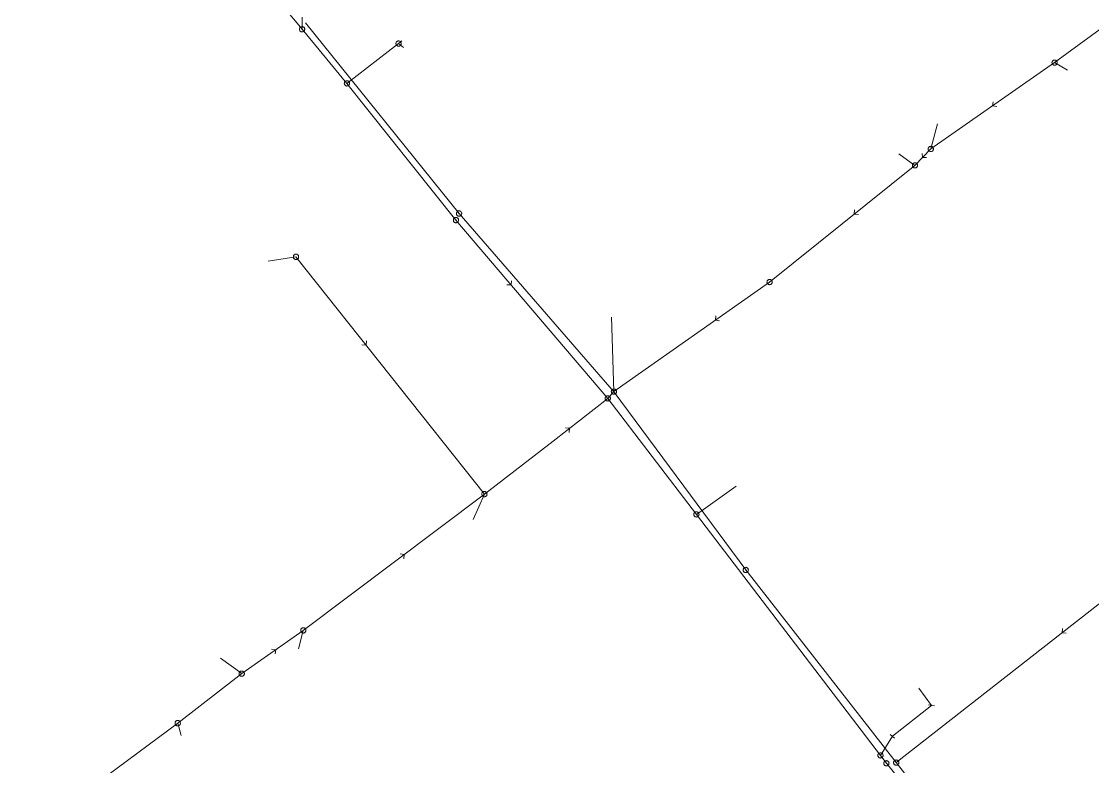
# Model space of a CAD drawing. Header units: metres. Extents: x 25504150 to 25508618, y 6694193 to 6702753.
# Drawn here: x 25504819 to 25505006.3, y 6698489.6 to 6698619.9 of the extents above; entities that cross this region are included whole.
import ezdxf

# ---------------------------------------------------------------- set-up
doc = ezdxf.new("R2010")
doc.units = ezdxf.units.M
for name, pattern in [('Sewer_node', [0]), ('Viemariputket', [0]), ('Viemarivarusteet', [0])]:
    doc.linetypes.add(name, pattern=pattern)
for name, color, linetype, lineweight in [('Sewer_node', 7, 'Sewer_node', 0), ('Viemariputket', 7, 'Viemariputket', 0), ('Viemarivarusteet', 7, 'Viemarivarusteet', 0)]:
    doc.layers.add(name, color=color, linetype=linetype, lineweight=lineweight)

msp = doc.modelspace()

# ---------------------------------------------------------------- linework, layer by layer
at = {"layer": 'Sewer_node', "color": 46, "linetype": 'Continuous', "true_color": 0x7f5f00}
for p, q in [((25504978.61, 6698500.23), (25504977.6, 6698500.37)), ((25504971.66, 6698494.55), (25504970.9, 6698495.23))]:
    msp.add_line(p, q, dxfattribs=at)
at = {"layer": 'Sewer_node', "color": 46, "linetype": 'Continuous', "true_color": 0x7f5f00, "flags": 128}
for points in [[(25504868.54, 6698618.58), (25504868.53, 6698618.65), (25504868.52, 6698618.72), (25504868.49, 6698618.79), (25504868.45, 6698618.85), (25504868.41, 6698618.91), (25504868.35, 6698618.95), (25504868.29, 6698618.99), (25504868.22, 6698619.02), (25504868.15, 6698619.03), (25504868.08, 6698619.04), (25504868.01, 6698619.03), (25504867.94, 6698619.02), (25504867.87, 6698618.99), (25504867.81, 6698618.95), (25504867.75, 6698618.91), (25504867.71, 6698618.85), (25504867.67, 6698618.79), (25504867.64, 6698618.72), (25504867.63, 6698618.65), (25504867.62, 6698618.58), (25504867.63, 6698618.51), (25504867.64, 6698618.44), (25504867.67, 6698618.37), (25504867.71, 6698618.31), (25504867.75, 6698618.25), (25504867.81, 6698618.21), (25504867.87, 6698618.17), (25504867.94, 6698618.14), (25504868.01, 6698618.13), (25504868.08, 6698618.12), (25504868.15, 6698618.13), (25504868.22, 6698618.14), (25504868.29, 6698618.17), (25504868.35, 6698618.21), (25504868.41, 6698618.25), (25504868.45, 6698618.31), (25504868.49, 6698618.37), (25504868.52, 6698618.44), (25504868.53, 6698618.51)], [(25504857.99, 6698505.85), (25504857.98, 6698505.92), (25504857.97, 6698505.99), (25504857.94, 6698506.06), (25504857.9, 6698506.12), (25504857.86, 6698506.18), (25504857.8, 6698506.22), (25504857.74, 6698506.26), (25504857.67, 6698506.29), (25504857.6, 6698506.3), (25504857.53, 6698506.31), (25504857.46, 6698506.3), (25504857.39, 6698506.29), (25504857.32, 6698506.26), (25504857.26, 6698506.22), (25504857.2, 6698506.18), (25504857.16, 6698506.12), (25504857.12, 6698506.06), (25504857.09, 6698505.99), (25504857.08, 6698505.92), (25504857.07, 6698505.85), (25504857.08, 6698505.78), (25504857.09, 6698505.71), (25504857.12, 6698505.64), (25504857.16, 6698505.58), (25504857.2, 6698505.52), (25504857.26, 6698505.48), (25504857.32, 6698505.44), (25504857.39, 6698505.41), (25504857.46, 6698505.4), (25504857.53, 6698505.39), (25504857.6, 6698505.4), (25504857.67, 6698505.41), (25504857.74, 6698505.44), (25504857.8, 6698505.48), (25504857.86, 6698505.52), (25504857.9, 6698505.58), (25504857.94, 6698505.64), (25504857.97, 6698505.71), (25504857.98, 6698505.78)], [(25504969.65, 6698491.55), (25504969.64, 6698491.62), (25504969.63, 6698491.69), (25504969.6, 6698491.76), (25504969.56, 6698491.82), (25504969.52, 6698491.88), (25504969.46, 6698491.92), (25504969.4, 6698491.96), (25504969.33, 6698491.99), (25504969.26, 6698492), (25504969.19, 6698492.01), (25504969.12, 6698492), (25504969.05, 6698491.99), (25504968.98, 6698491.96), (25504968.92, 6698491.92), (25504968.86, 6698491.88), (25504968.82, 6698491.82), (25504968.78, 6698491.76), (25504968.75, 6698491.69), (25504968.74, 6698491.62), (25504968.73, 6698491.55), (25504968.74, 6698491.48), (25504968.75, 6698491.41), (25504968.78, 6698491.34), (25504968.82, 6698491.28), (25504968.86, 6698491.22), (25504968.92, 6698491.18), (25504968.98, 6698491.14), (25504969.05, 6698491.11), (25504969.12, 6698491.1), (25504969.19, 6698491.09), (25504969.26, 6698491.1), (25504969.33, 6698491.11), (25504969.4, 6698491.14), (25504969.46, 6698491.18), (25504969.52, 6698491.22), (25504969.56, 6698491.28), (25504969.6, 6698491.34), (25504969.63, 6698491.41), (25504969.64, 6698491.48)], [(25504972.4, 6698490.29), (25504972.39, 6698490.36), (25504972.38, 6698490.43), (25504972.35, 6698490.5), (25504972.31, 6698490.56), (25504972.27, 6698490.62), (25504972.21, 6698490.66), (25504972.15, 6698490.7), (25504972.08, 6698490.73), (25504972.01, 6698490.74), (25504971.94, 6698490.75), (25504971.87, 6698490.74), (25504971.8, 6698490.73), (25504971.73, 6698490.7), (25504971.67, 6698490.66), (25504971.61, 6698490.62), (25504971.57, 6698490.56), (25504971.53, 6698490.5), (25504971.5, 6698490.43), (25504971.49, 6698490.36), (25504971.48, 6698490.29), (25504971.49, 6698490.22), (25504971.5, 6698490.15), (25504971.53, 6698490.08), (25504971.57, 6698490.02), (25504971.61, 6698489.96), (25504971.67, 6698489.92), (25504971.73, 6698489.88), (25504971.8, 6698489.85), (25504971.87, 6698489.84), (25504971.94, 6698489.83), (25504972.01, 6698489.84), (25504972.08, 6698489.85), (25504972.15, 6698489.88), (25504972.21, 6698489.92), (25504972.27, 6698489.96), (25504972.31, 6698490.02), (25504972.35, 6698490.08), (25504972.38, 6698490.15), (25504972.39, 6698490.22)]]:
    msp.add_lwpolyline(points, close=True, dxfattribs=at)
for points, elevation in [([(25504885.4, 6698616.07), (25504885.39, 6698616.14), (25504885.38, 6698616.21), (25504885.35, 6698616.28), (25504885.31, 6698616.34), (25504885.27, 6698616.4), (25504885.21, 6698616.44), (25504885.15, 6698616.48), (25504885.08, 6698616.51), (25504885.01, 6698616.52), (25504884.94, 6698616.53), (25504884.87, 6698616.52), (25504884.8, 6698616.51), (25504884.73, 6698616.48), (25504884.67, 6698616.44), (25504884.61, 6698616.4), (25504884.57, 6698616.34), (25504884.53, 6698616.28), (25504884.5, 6698616.21), (25504884.49, 6698616.14), (25504884.48, 6698616.07), (25504884.49, 6698616), (25504884.5, 6698615.93), (25504884.53, 6698615.86), (25504884.57, 6698615.8), (25504884.61, 6698615.74), (25504884.67, 6698615.7), (25504884.73, 6698615.66), (25504884.8, 6698615.63), (25504884.87, 6698615.62), (25504884.94, 6698615.61), (25504885.01, 6698615.62), (25504885.08, 6698615.63), (25504885.15, 6698615.66), (25504885.21, 6698615.7), (25504885.27, 6698615.74), (25504885.31, 6698615.8), (25504885.35, 6698615.86), (25504885.38, 6698615.93), (25504885.39, 6698616)], 40.36), ([(25505000.09, 6698612.73), (25505000.08, 6698612.8), (25505000.07, 6698612.87), (25505000.04, 6698612.94), (25505000, 6698613), (25504999.96, 6698613.06), (25504999.9, 6698613.1), (25504999.84, 6698613.14), (25504999.77, 6698613.17), (25504999.7, 6698613.18), (25504999.63, 6698613.19), (25504999.56, 6698613.18), (25504999.49, 6698613.17), (25504999.42, 6698613.14), (25504999.36, 6698613.1), (25504999.3, 6698613.06), (25504999.26, 6698613), (25504999.22, 6698612.94), (25504999.19, 6698612.87), (25504999.18, 6698612.8), (25504999.17, 6698612.73), (25504999.18, 6698612.66), (25504999.19, 6698612.59), (25504999.22, 6698612.52), (25504999.26, 6698612.46), (25504999.3, 6698612.4), (25504999.36, 6698612.36), (25504999.42, 6698612.32), (25504999.49, 6698612.29), (25504999.56, 6698612.28), (25504999.63, 6698612.27), (25504999.7, 6698612.28), (25504999.77, 6698612.29), (25504999.84, 6698612.32), (25504999.9, 6698612.36), (25504999.96, 6698612.4), (25505000, 6698612.46), (25505000.04, 6698612.52), (25505000.07, 6698612.59), (25505000.08, 6698612.66)], 42.55), ([(25504876.38, 6698609.1), (25504876.37, 6698609.17), (25504876.36, 6698609.24), (25504876.33, 6698609.31), (25504876.29, 6698609.37), (25504876.25, 6698609.43), (25504876.19, 6698609.47), (25504876.13, 6698609.51), (25504876.06, 6698609.54), (25504875.99, 6698609.55), (25504875.92, 6698609.56), (25504875.85, 6698609.55), (25504875.78, 6698609.54), (25504875.71, 6698609.51), (25504875.65, 6698609.47), (25504875.59, 6698609.43), (25504875.55, 6698609.37), (25504875.51, 6698609.31), (25504875.48, 6698609.24), (25504875.47, 6698609.17), (25504875.46, 6698609.1), (25504875.47, 6698609.03), (25504875.48, 6698608.96), (25504875.51, 6698608.89), (25504875.55, 6698608.83), (25504875.59, 6698608.77), (25504875.65, 6698608.73), (25504875.71, 6698608.69), (25504875.78, 6698608.66), (25504875.85, 6698608.65), (25504875.92, 6698608.64), (25504875.99, 6698608.65), (25504876.06, 6698608.66), (25504876.13, 6698608.69), (25504876.19, 6698608.73), (25504876.25, 6698608.77), (25504876.29, 6698608.83), (25504876.33, 6698608.89), (25504876.36, 6698608.96), (25504876.37, 6698609.03)], 37.71), ([(25504978.45, 6698597.63), (25504978.44, 6698597.7), (25504978.43, 6698597.77), (25504978.4, 6698597.84), (25504978.36, 6698597.9), (25504978.32, 6698597.96), (25504978.26, 6698598), (25504978.2, 6698598.04), (25504978.13, 6698598.07), (25504978.06, 6698598.08), (25504977.99, 6698598.09), (25504977.92, 6698598.08), (25504977.85, 6698598.07), (25504977.78, 6698598.04), (25504977.72, 6698598), (25504977.66, 6698597.96), (25504977.62, 6698597.9), (25504977.58, 6698597.84), (25504977.55, 6698597.77), (25504977.54, 6698597.7), (25504977.53, 6698597.63), (25504977.54, 6698597.56), (25504977.55, 6698597.49), (25504977.58, 6698597.42), (25504977.62, 6698597.36), (25504977.66, 6698597.3), (25504977.72, 6698597.26), (25504977.78, 6698597.22), (25504977.85, 6698597.19), (25504977.92, 6698597.18), (25504977.99, 6698597.17), (25504978.06, 6698597.18), (25504978.13, 6698597.19), (25504978.2, 6698597.22), (25504978.26, 6698597.26), (25504978.32, 6698597.3), (25504978.36, 6698597.36), (25504978.4, 6698597.42), (25504978.43, 6698597.49), (25504978.44, 6698597.56)], 42.03), ([(25504975.68, 6698594.76), (25504975.67, 6698594.83), (25504975.66, 6698594.9), (25504975.63, 6698594.97), (25504975.59, 6698595.03), (25504975.55, 6698595.09), (25504975.49, 6698595.13), (25504975.43, 6698595.17), (25504975.36, 6698595.2), (25504975.29, 6698595.21), (25504975.22, 6698595.22), (25504975.15, 6698595.21), (25504975.08, 6698595.2), (25504975.01, 6698595.17), (25504974.95, 6698595.13), (25504974.89, 6698595.09), (25504974.85, 6698595.03), (25504974.81, 6698594.97), (25504974.78, 6698594.9), (25504974.77, 6698594.83), (25504974.76, 6698594.76), (25504974.77, 6698594.69), (25504974.78, 6698594.62), (25504974.81, 6698594.55), (25504974.85, 6698594.49), (25504974.89, 6698594.43), (25504974.95, 6698594.39), (25504975.01, 6698594.35), (25504975.08, 6698594.32), (25504975.15, 6698594.31), (25504975.22, 6698594.3), (25504975.29, 6698594.31), (25504975.36, 6698594.32), (25504975.43, 6698594.35), (25504975.49, 6698594.39), (25504975.55, 6698594.43), (25504975.59, 6698594.49), (25504975.63, 6698594.55), (25504975.66, 6698594.62), (25504975.67, 6698594.69)], 41.9), ([(25504895.44, 6698585.18), (25504895.43, 6698585.25), (25504895.42, 6698585.32), (25504895.39, 6698585.39), (25504895.35, 6698585.45), (25504895.31, 6698585.51), (25504895.25, 6698585.55), (25504895.19, 6698585.59), (25504895.12, 6698585.62), (25504895.05, 6698585.63), (25504894.98, 6698585.64), (25504894.91, 6698585.63), (25504894.84, 6698585.62), (25504894.77, 6698585.59), (25504894.71, 6698585.55), (25504894.65, 6698585.51), (25504894.61, 6698585.45), (25504894.57, 6698585.39), (25504894.54, 6698585.32), (25504894.53, 6698585.25), (25504894.52, 6698585.18), (25504894.53, 6698585.11), (25504894.54, 6698585.04), (25504894.57, 6698584.97), (25504894.61, 6698584.91), (25504894.65, 6698584.85), (25504894.71, 6698584.81), (25504894.77, 6698584.77), (25504894.84, 6698584.74), (25504894.91, 6698584.73), (25504894.98, 6698584.72), (25504895.05, 6698584.73), (25504895.12, 6698584.74), (25504895.19, 6698584.77), (25504895.25, 6698584.81), (25504895.31, 6698584.85), (25504895.35, 6698584.91), (25504895.39, 6698584.97), (25504895.42, 6698585.04), (25504895.43, 6698585.11)], 39.88), ([(25504867.47, 6698578.76), (25504867.46, 6698578.83), (25504867.45, 6698578.9), (25504867.42, 6698578.97), (25504867.38, 6698579.03), (25504867.34, 6698579.09), (25504867.28, 6698579.13), (25504867.22, 6698579.17), (25504867.15, 6698579.2), (25504867.08, 6698579.21), (25504867.01, 6698579.22), (25504866.94, 6698579.21), (25504866.87, 6698579.2), (25504866.8, 6698579.17), (25504866.74, 6698579.13), (25504866.68, 6698579.09), (25504866.64, 6698579.03), (25504866.6, 6698578.97), (25504866.57, 6698578.9), (25504866.56, 6698578.83), (25504866.55, 6698578.76), (25504866.56, 6698578.69), (25504866.57, 6698578.62), (25504866.6, 6698578.55), (25504866.64, 6698578.49), (25504866.68, 6698578.43), (25504866.74, 6698578.39), (25504866.8, 6698578.35), (25504866.87, 6698578.32), (25504866.94, 6698578.31), (25504867.01, 6698578.3), (25504867.08, 6698578.31), (25504867.15, 6698578.32), (25504867.22, 6698578.35), (25504867.28, 6698578.39), (25504867.34, 6698578.43), (25504867.38, 6698578.49), (25504867.42, 6698578.55), (25504867.45, 6698578.62), (25504867.46, 6698578.69)], 39.85), ([(25504950.27, 6698574.35), (25504950.26, 6698574.42), (25504950.25, 6698574.49), (25504950.22, 6698574.56), (25504950.18, 6698574.62), (25504950.14, 6698574.68), (25504950.08, 6698574.72), (25504950.02, 6698574.76), (25504949.95, 6698574.79), (25504949.88, 6698574.8), (25504949.81, 6698574.81), (25504949.74, 6698574.8), (25504949.67, 6698574.79), (25504949.6, 6698574.76), (25504949.54, 6698574.72), (25504949.48, 6698574.68), (25504949.44, 6698574.62), (25504949.4, 6698574.56), (25504949.37, 6698574.49), (25504949.36, 6698574.42), (25504949.35, 6698574.35), (25504949.36, 6698574.28), (25504949.37, 6698574.21), (25504949.4, 6698574.14), (25504949.44, 6698574.08), (25504949.48, 6698574.02), (25504949.54, 6698573.98), (25504949.6, 6698573.94), (25504949.67, 6698573.91), (25504949.74, 6698573.9), (25504949.81, 6698573.89), (25504949.88, 6698573.9), (25504949.95, 6698573.91), (25504950.02, 6698573.94), (25504950.08, 6698573.98), (25504950.14, 6698574.02), (25504950.18, 6698574.08), (25504950.22, 6698574.14), (25504950.25, 6698574.21), (25504950.26, 6698574.28)], 40.49), ([(25504921.98, 6698554), (25504921.97, 6698554.07), (25504921.96, 6698554.14), (25504921.93, 6698554.21), (25504921.89, 6698554.27), (25504921.85, 6698554.33), (25504921.79, 6698554.37), (25504921.73, 6698554.41), (25504921.66, 6698554.44), (25504921.59, 6698554.45), (25504921.52, 6698554.46), (25504921.45, 6698554.45), (25504921.38, 6698554.44), (25504921.31, 6698554.41), (25504921.25, 6698554.37), (25504921.19, 6698554.33), (25504921.15, 6698554.27), (25504921.11, 6698554.21), (25504921.08, 6698554.14), (25504921.07, 6698554.07), (25504921.06, 6698554), (25504921.07, 6698553.93), (25504921.08, 6698553.86), (25504921.11, 6698553.79), (25504921.15, 6698553.73), (25504921.19, 6698553.67), (25504921.25, 6698553.63), (25504921.31, 6698553.59), (25504921.38, 6698553.56), (25504921.45, 6698553.55), (25504921.52, 6698553.54), (25504921.59, 6698553.55), (25504921.66, 6698553.56), (25504921.73, 6698553.59), (25504921.79, 6698553.63), (25504921.85, 6698553.67), (25504921.89, 6698553.73), (25504921.93, 6698553.79), (25504921.96, 6698553.86), (25504921.97, 6698553.93)], 39.35), ([(25504923.05, 6698555.18), (25504923.04, 6698555.25), (25504923.03, 6698555.32), (25504923, 6698555.39), (25504922.96, 6698555.45), (25504922.92, 6698555.51), (25504922.86, 6698555.55), (25504922.8, 6698555.59), (25504922.73, 6698555.62), (25504922.66, 6698555.63), (25504922.59, 6698555.64), (25504922.52, 6698555.63), (25504922.45, 6698555.62), (25504922.38, 6698555.59), (25504922.32, 6698555.55), (25504922.26, 6698555.51), (25504922.22, 6698555.45), (25504922.18, 6698555.39), (25504922.15, 6698555.32), (25504922.14, 6698555.25), (25504922.13, 6698555.18), (25504922.14, 6698555.11), (25504922.15, 6698555.04), (25504922.18, 6698554.97), (25504922.22, 6698554.91), (25504922.26, 6698554.85), (25504922.32, 6698554.81), (25504922.38, 6698554.77), (25504922.45, 6698554.74), (25504922.52, 6698554.73), (25504922.59, 6698554.72), (25504922.66, 6698554.73), (25504922.73, 6698554.74), (25504922.8, 6698554.77), (25504922.86, 6698554.81), (25504922.92, 6698554.85), (25504922.96, 6698554.91), (25504923, 6698554.97), (25504923.03, 6698555.04), (25504923.04, 6698555.11)], 39.39), ([(25504900.41, 6698537.25), (25504900.4, 6698537.32), (25504900.39, 6698537.39), (25504900.36, 6698537.46), (25504900.32, 6698537.52), (25504900.28, 6698537.58), (25504900.22, 6698537.62), (25504900.16, 6698537.66), (25504900.09, 6698537.69), (25504900.02, 6698537.7), (25504899.95, 6698537.71), (25504899.88, 6698537.7), (25504899.81, 6698537.69), (25504899.74, 6698537.66), (25504899.68, 6698537.62), (25504899.62, 6698537.58), (25504899.58, 6698537.52), (25504899.54, 6698537.46), (25504899.51, 6698537.39), (25504899.5, 6698537.32), (25504899.49, 6698537.25), (25504899.5, 6698537.18), (25504899.51, 6698537.11), (25504899.54, 6698537.04), (25504899.58, 6698536.98), (25504899.62, 6698536.92), (25504899.68, 6698536.88), (25504899.74, 6698536.84), (25504899.81, 6698536.81), (25504899.88, 6698536.8), (25504899.95, 6698536.79), (25504900.02, 6698536.8), (25504900.09, 6698536.81), (25504900.16, 6698536.84), (25504900.22, 6698536.88), (25504900.28, 6698536.92), (25504900.32, 6698536.98), (25504900.36, 6698537.04), (25504900.39, 6698537.11), (25504900.4, 6698537.18)], 39.59), ([(25504937.47, 6698533.71), (25504937.46, 6698533.78), (25504937.45, 6698533.85), (25504937.42, 6698533.92), (25504937.38, 6698533.98), (25504937.34, 6698534.04), (25504937.28, 6698534.08), (25504937.22, 6698534.12), (25504937.15, 6698534.15), (25504937.08, 6698534.16), (25504937.01, 6698534.17), (25504936.94, 6698534.16), (25504936.87, 6698534.15), (25504936.8, 6698534.12), (25504936.74, 6698534.08), (25504936.68, 6698534.04), (25504936.64, 6698533.98), (25504936.6, 6698533.92), (25504936.57, 6698533.85), (25504936.56, 6698533.78), (25504936.55, 6698533.71), (25504936.56, 6698533.64), (25504936.57, 6698533.57), (25504936.6, 6698533.5), (25504936.64, 6698533.44), (25504936.68, 6698533.38), (25504936.74, 6698533.34), (25504936.8, 6698533.3), (25504936.87, 6698533.27), (25504936.94, 6698533.26), (25504937.01, 6698533.25), (25504937.08, 6698533.26), (25504937.15, 6698533.27), (25504937.22, 6698533.3), (25504937.28, 6698533.34), (25504937.34, 6698533.38), (25504937.38, 6698533.44), (25504937.42, 6698533.5), (25504937.45, 6698533.57), (25504937.46, 6698533.64)], 37.21), ([(25504946.09, 6698523.99), (25504946.08, 6698524.06), (25504946.07, 6698524.13), (25504946.04, 6698524.2), (25504946, 6698524.26), (25504945.96, 6698524.32), (25504945.9, 6698524.36), (25504945.84, 6698524.4), (25504945.77, 6698524.43), (25504945.7, 6698524.44), (25504945.63, 6698524.45), (25504945.56, 6698524.44), (25504945.49, 6698524.43), (25504945.42, 6698524.4), (25504945.36, 6698524.36), (25504945.3, 6698524.32), (25504945.26, 6698524.26), (25504945.22, 6698524.2), (25504945.19, 6698524.13), (25504945.18, 6698524.06), (25504945.17, 6698523.99), (25504945.18, 6698523.92), (25504945.19, 6698523.85), (25504945.22, 6698523.78), (25504945.26, 6698523.72), (25504945.3, 6698523.66), (25504945.36, 6698523.62), (25504945.42, 6698523.58), (25504945.49, 6698523.55), (25504945.56, 6698523.54), (25504945.63, 6698523.53), (25504945.7, 6698523.54), (25504945.77, 6698523.55), (25504945.84, 6698523.58), (25504945.9, 6698523.62), (25504945.96, 6698523.66), (25504946, 6698523.72), (25504946.04, 6698523.78), (25504946.07, 6698523.85), (25504946.08, 6698523.92)], 38.73), ([(25504868.75, 6698513.41), (25504868.74, 6698513.48), (25504868.73, 6698513.55), (25504868.7, 6698513.62), (25504868.66, 6698513.68), (25504868.62, 6698513.74), (25504868.56, 6698513.78), (25504868.5, 6698513.82), (25504868.43, 6698513.85), (25504868.36, 6698513.86), (25504868.29, 6698513.87), (25504868.22, 6698513.86), (25504868.15, 6698513.85), (25504868.08, 6698513.82), (25504868.02, 6698513.78), (25504867.96, 6698513.74), (25504867.92, 6698513.68), (25504867.88, 6698513.62), (25504867.85, 6698513.55), (25504867.84, 6698513.48), (25504867.83, 6698513.41), (25504867.84, 6698513.34), (25504867.85, 6698513.27), (25504867.88, 6698513.2), (25504867.92, 6698513.14), (25504867.96, 6698513.08), (25504868.02, 6698513.04), (25504868.08, 6698513), (25504868.15, 6698512.97), (25504868.22, 6698512.96), (25504868.29, 6698512.95), (25504868.36, 6698512.96), (25504868.43, 6698512.97), (25504868.5, 6698513), (25504868.56, 6698513.04), (25504868.62, 6698513.08), (25504868.66, 6698513.14), (25504868.7, 6698513.2), (25504868.73, 6698513.27), (25504868.74, 6698513.34)], 39.72), ([(25504846.81, 6698497.19), (25504846.8, 6698497.26), (25504846.79, 6698497.34), (25504846.76, 6698497.4), (25504846.72, 6698497.47), (25504846.67, 6698497.52), (25504846.62, 6698497.57), (25504846.55, 6698497.61), (25504846.49, 6698497.64), (25504846.41, 6698497.65), (25504846.34, 6698497.66), (25504846.27, 6698497.65), (25504846.19, 6698497.64), (25504846.13, 6698497.61), (25504846.06, 6698497.57), (25504846.01, 6698497.52), (25504845.96, 6698497.47), (25504845.92, 6698497.4), (25504845.89, 6698497.34), (25504845.88, 6698497.26), (25504845.87, 6698497.19), (25504845.88, 6698497.12), (25504845.89, 6698497.04), (25504845.92, 6698496.98), (25504845.96, 6698496.91), (25504846.01, 6698496.86), (25504846.06, 6698496.81), (25504846.13, 6698496.77), (25504846.19, 6698496.74), (25504846.27, 6698496.73), (25504846.34, 6698496.72), (25504846.41, 6698496.73), (25504846.49, 6698496.74), (25504846.55, 6698496.77), (25504846.62, 6698496.81), (25504846.67, 6698496.86), (25504846.72, 6698496.91), (25504846.76, 6698496.98), (25504846.79, 6698497.04), (25504846.8, 6698497.12)], 39.88), ([(25504970.69, 6698490.18), (25504970.68, 6698490.25), (25504970.67, 6698490.32), (25504970.64, 6698490.39), (25504970.6, 6698490.45), (25504970.56, 6698490.51), (25504970.5, 6698490.55), (25504970.44, 6698490.59), (25504970.37, 6698490.62), (25504970.3, 6698490.63), (25504970.23, 6698490.64), (25504970.16, 6698490.63), (25504970.09, 6698490.62), (25504970.02, 6698490.59), (25504969.96, 6698490.55), (25504969.9, 6698490.51), (25504969.86, 6698490.45), (25504969.82, 6698490.39), (25504969.79, 6698490.32), (25504969.78, 6698490.25), (25504969.77, 6698490.18), (25504969.78, 6698490.11), (25504969.79, 6698490.04), (25504969.82, 6698489.97), (25504969.86, 6698489.91), (25504969.9, 6698489.85), (25504969.96, 6698489.81), (25504970.02, 6698489.77), (25504970.09, 6698489.74), (25504970.16, 6698489.73), (25504970.23, 6698489.72), (25504970.3, 6698489.73), (25504970.37, 6698489.74), (25504970.44, 6698489.77), (25504970.5, 6698489.81), (25504970.56, 6698489.85), (25504970.6, 6698489.91), (25504970.64, 6698489.97), (25504970.67, 6698490.04), (25504970.68, 6698490.11)], 39.25)]:
    msp.add_lwpolyline(points, close=True, dxfattribs=dict(at, elevation=elevation))
for points in [[(25504988.91, 6698605.9), (25504988.78, 6698605.16), (25504989.51, 6698605.03)], [(25504976.5, 6698596.86), (25504976.52, 6698596.11), (25504977.26, 6698596.12)], [(25504964.66, 6698586.99), (25504964.6, 6698586.24), (25504965.34, 6698586.17)], [(25504903.88, 6698573.89), (25504904.63, 6698573.85), (25504904.67, 6698574.59)], [(25504940.43, 6698568.42), (25504940.32, 6698567.68), (25504941.05, 6698567.56)], [(25504878.53, 6698563.37), (25504879.28, 6698563.31), (25504879.35, 6698564.04)], [(25504914.78, 6698548.04), (25504914.85, 6698548.79), (25504914.11, 6698548.87)], [(25504885.85, 6698525.95), (25504885.93, 6698526.7), (25504885.2, 6698526.79)], [(25505001.01, 6698513.76), (25505000.93, 6698513.02), (25505001.66, 6698512.93)], [(25504863.36, 6698509.29), (25504863.48, 6698510.04), (25504862.75, 6698510.16)]]:
    msp.add_lwpolyline(points, dxfattribs=at)
at = {"layer": 'Sewer_node', "color": 252, "linetype": 'Continuous', "lineweight": 9, "true_color": 0x848484, "flags": 128}
msp.add_lwpolyline([(25504895.99, 6698586.33), (25504895.98, 6698586.4), (25504895.97, 6698586.48), (25504895.94, 6698586.54), (25504895.9, 6698586.61), (25504895.85, 6698586.66), (25504895.8, 6698586.71), (25504895.73, 6698586.75), (25504895.67, 6698586.78), (25504895.59, 6698586.79), (25504895.52, 6698586.8), (25504895.45, 6698586.79), (25504895.37, 6698586.78), (25504895.31, 6698586.75), (25504895.24, 6698586.71), (25504895.19, 6698586.66), (25504895.14, 6698586.61), (25504895.1, 6698586.54), (25504895.07, 6698586.48), (25504895.06, 6698586.4), (25504895.05, 6698586.33), (25504895.06, 6698586.26), (25504895.07, 6698586.18), (25504895.1, 6698586.12), (25504895.14, 6698586.05), (25504895.19, 6698586), (25504895.24, 6698585.95), (25504895.31, 6698585.91), (25504895.37, 6698585.88), (25504895.45, 6698585.87), (25504895.52, 6698585.86), (25504895.59, 6698585.87), (25504895.67, 6698585.88), (25504895.73, 6698585.91), (25504895.8, 6698585.95), (25504895.85, 6698586), (25504895.9, 6698586.05), (25504895.94, 6698586.12), (25504895.97, 6698586.18), (25504895.98, 6698586.26)], close=True, dxfattribs=at)
at = {"layer": 'Viemariputket', "color": 1, "linetype": 'Continuous', "lineweight": 15}
for p, q in [((25504868.08, 6698618.58), (25504841.51, 6698650.68)), ((25505019.67, 6698627.49), (25504999.63, 6698612.73)), ((25504868.09, 6698620.67, 37.58), (25504868.08, 6698618.58)), ((25504875.92, 6698609.1), (25504868.08, 6698618.58)), ((25504884.94, 6698616.07, 0.32), (25504875.92, 6698609.1, 38.8)), ((25504884.94, 6698616.07), (25504885.53, 6698616.53)), ((25504884.94, 6698616.07), (25504885.78, 6698615.37)), ((25504999.63, 6698612.73), (25504977.99, 6698597.63)), ((25504999.63, 6698612.73), (25505001.87, 6698611.44)), ((25504894.98, 6698585.18, 37.33), (25504875.92, 6698609.1, 0.32)), ((25504977.99, 6698597.63), (25504979.17, 6698602.03)), ((25504977.99, 6698597.63), (25504975.22, 6698594.76)), ((25504975.22, 6698594.76), (25504972.39, 6698596.8)), ((25504975.22, 6698594.76), (25504949.81, 6698574.35)), ((25504921.52, 6698554, 0.32), (25504894.98, 6698585.18, 37.33)), ((25504867.01, 6698578.76), (25504862.14, 6698578.01)), ((25504899.95, 6698537.25), (25504867.01, 6698578.76)), ((25504949.81, 6698574.35), (25504922.59, 6698555.18)), ((25504922.59, 6698555.18), (25504922.14, 6698568.22)), ((25504922.59, 6698555.18), (25504921.52, 6698554)), ((25504937.01, 6698533.71, 37.08), (25504921.52, 6698554)), ((25504943.97, 6698538.67), (25504937.01, 6698533.71, 37.71)), ((25504899.95, 6698537.25), (25504868.29, 6698513.41)), ((25504899.95, 6698537.25), (25504897.97, 6698532.8)), ((25504969.19, 6698491.55), (25504937.01, 6698533.71, 37.08)), ((25504971.94, 6698490.29, 37.15), (25505025.31, 6698532.13, 38.08)), ((25504868.29, 6698513.41, 0.32), (25504857.53, 6698505.85, 38.03)), ((25504868.29, 6698513.41), (25504867.44, 6698510.21)), ((25504857.53, 6698505.85, 38.09), (25504853.79, 6698508.58, 38.17)), ((25504857.53, 6698505.85, 38.03), (25504846.34, 6698497.19, 38.07)), ((25504978.09, 6698500.3), (25504975.91, 6698503.34)), ((25504971.27, 6698494.9), (25504978.09, 6698500.3)), ((25504846.34, 6698497.19), (25504819.01, 6698476.97, 38.24)), ((25504846.34, 6698497.19), (25504846.93, 6698495.04)), ((25504969.19, 6698491.55), (25504971.27, 6698494.9)), ((25504970.23, 6698490.18), (25504969.19, 6698491.55)), ((25504999.31, 6698454.11), (25504970.23, 6698490.18))]:
    msp.add_line(p, q, dxfattribs=at)
at = {"layer": 'Viemariputket', "color": 251, "linetype": 'Continuous', "lineweight": 15, "true_color": 0x595959}
for p, q in [((25504895.52, 6698586.33), (25504868.67, 6698619.67)), ((25504922.65, 6698555.1), (25504895.52, 6698586.33)), ((25504945.63, 6698523.99), (25504922.65, 6698555.1)), ((25504971.94, 6698490.29), (25504945.63, 6698523.99)), ((25504999.37, 6698455.4), (25504971.94, 6698490.29))]:
    msp.add_line(p, q, dxfattribs=at)
at = {"layer": 'Viemariputket', "color": 1, "linetype": 'Continuous', "lineweight": 15, "flags": 128}
msp.add_lwpolyline([(25504921.52, 6698554), (25504911.95, 6698546.52), (25504899.95, 6698537.25)], dxfattribs=at)
at = {"layer": 'Viemarivarusteet', "color": 1}
for p in [(25504868.08, 6698618.58), (25504884.94, 6698616.07, 40.36), (25504999.63, 6698612.73, 42.55), (25504875.92, 6698609.1, 37.71), (25504977.99, 6698597.63, 42.03), (25504975.22, 6698594.76, 41.9), (25504894.98, 6698585.18, 39.88), (25504867.01, 6698578.76, 39.85), (25504949.81, 6698574.35, 40.49), (25504922.59, 6698555.18, 39.39), (25504921.52, 6698554, 39.35), (25504899.95, 6698537.25, 39.59), (25504937.01, 6698533.71, 37.21), (25504945.63, 6698523.99, 38.73), (25504868.29, 6698513.41, 39.72), (25504857.53, 6698505.85), (25504846.34, 6698497.19, 39.88), (25504969.19, 6698491.55), (25504970.23, 6698490.18, 39.25), (25504971.94, 6698490.29)]:
    msp.add_point(p, dxfattribs=at)
at = {"layer": 'Viemarivarusteet', "color": 30, "true_color": 0xff7f00}
for p in [(25504895.52, 6698586.33), (25504978.09, 6698500.3), (25504971.27, 6698494.9)]:
    msp.add_point(p, dxfattribs=at)

doc.saveas('drawing.dxf')
